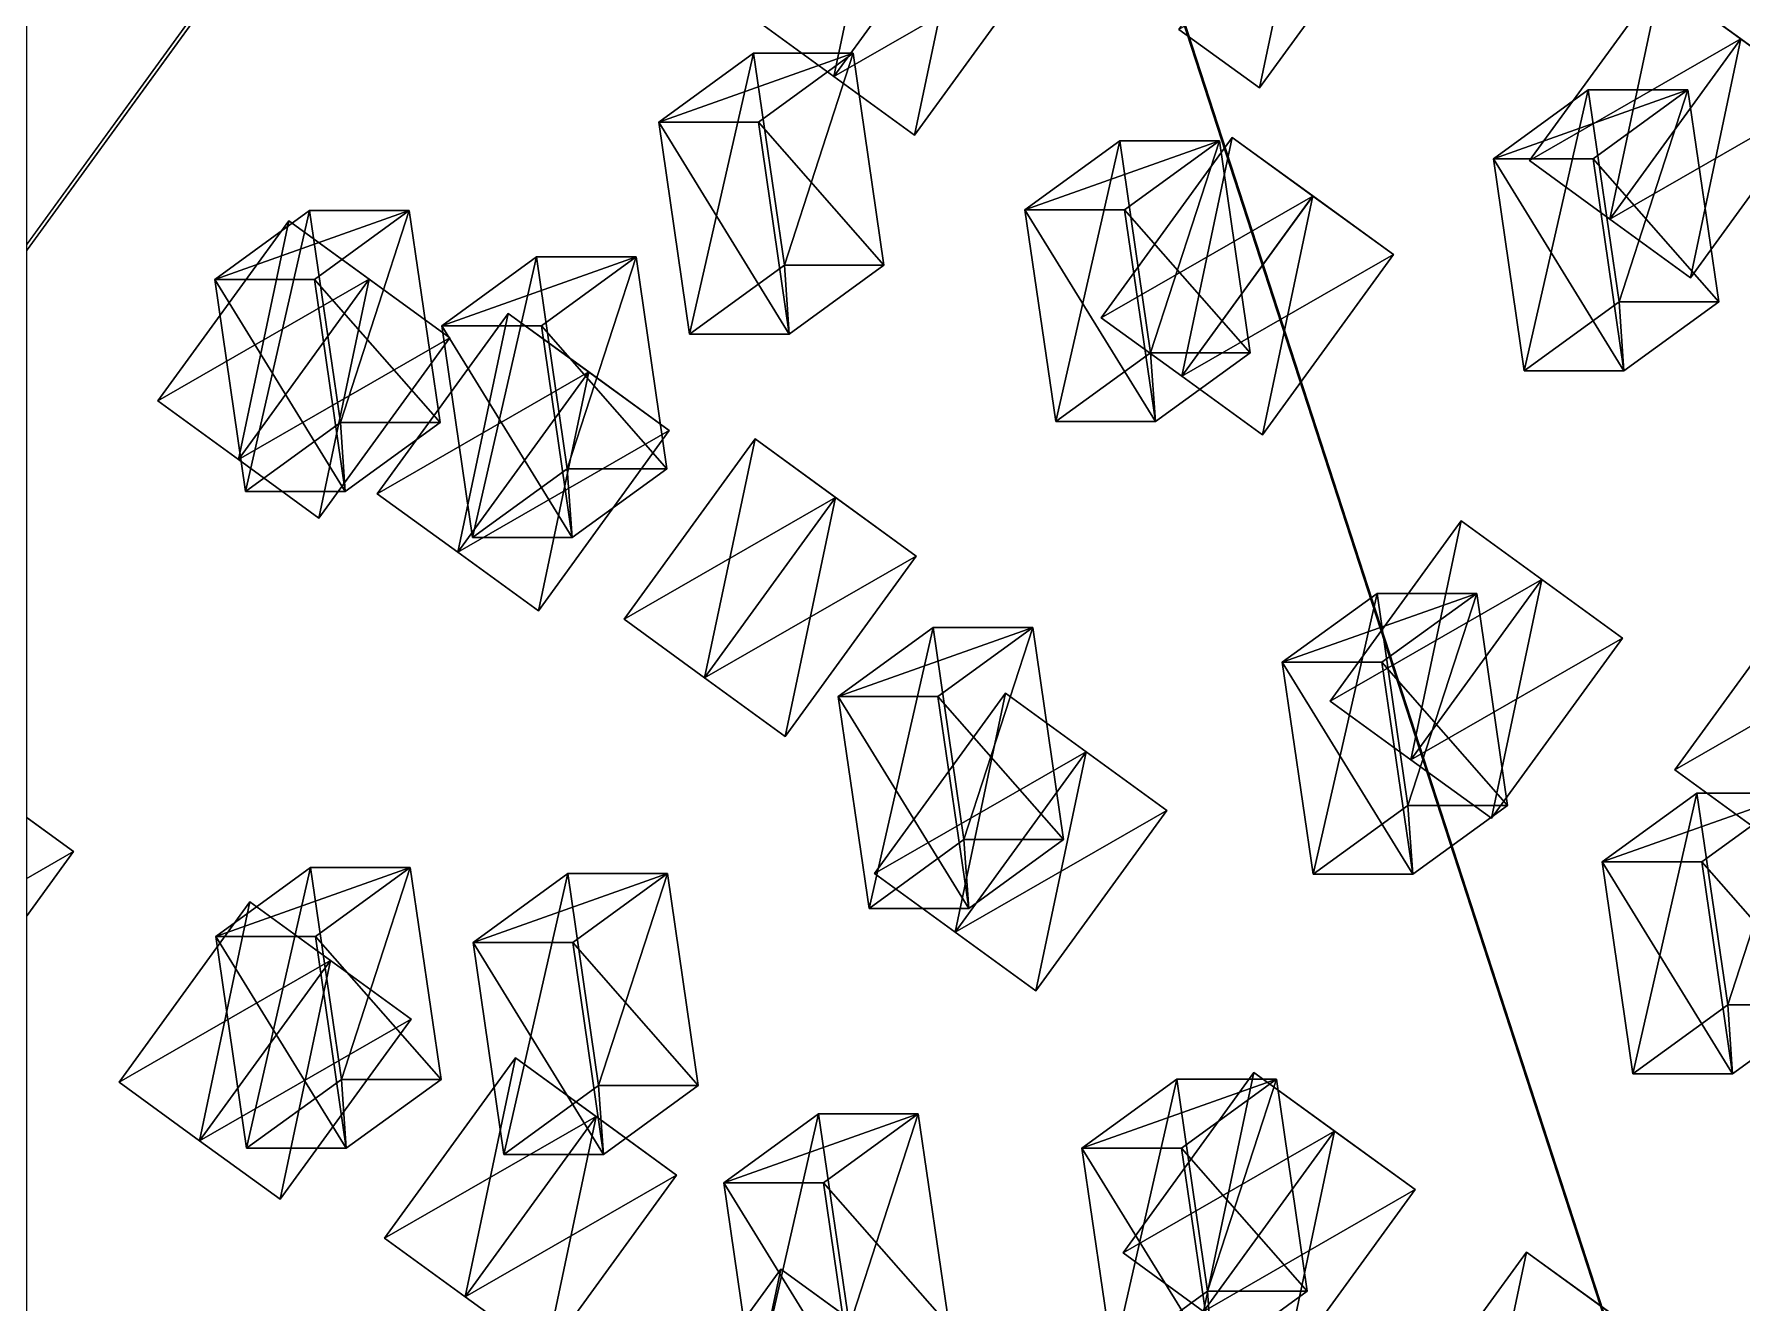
# Model space of a CAD drawing. Header units: metres. Extents: x -324 to 324, y -310 to 311.
# Drawn here: x 162.3 to 238.9, y -99.9 to -42.9 of the extents above; entities that cross this region are included whole.
import ezdxf

# ---------------------------------------------------------------- set-up
doc = ezdxf.new("R2010")
doc.units = ezdxf.units.M

msp = doc.modelspace()

# ---------------------------------------------------------------- linework, layer by layer
for p, q in [((200, 2.2904767e-05, -1262), (61.803394, -190.21127, -1262)), ((61.935287, -190.30716, -1261.8993), (200.13196, -0.09587097, -1261.8992))]:
    msp.add_line(p, q)
for points in [[(61.803394, -190.21127, -1262), (61.803425, 190.21133, -1262), (200, 2.2904767e-05, -1262), (200.0001, 0.00012290476, -1261.9999)], [(161.96648, 117.557076, -738.10077), (161.96652, -117.55703, -738.10077), (261.9763, -190.21126, -938.09595), (261.97638, -190.21115, -938.0958)], [(161.96648, 117.557076, -738.10077), (261.9763, -190.21126, -938.09595), (323.78568, 7.632487e-05, -1061.6997), (323.78577, 0.00017632486, -1061.6996)], [(261.94806, -190.3165, -938.3003), (61.935287, -190.30716, -1261.8993), (200.13196, -0.09587097, -1261.8992), (200.13206, -0.09577097, -1261.899)], [(261.94806, -190.3165, -938.3003), (200.13196, -0.09587097, -1261.8992), (323.74664, -0.101638794, -1061.904), (323.74673, -0.10153879, -1061.9039)], [(198.19154, -44.821793, -1231.4712), (194.5736, -42.193203, -1229.2349), (200.45145, -34.103035, -1229.2349), (200.45155, -34.102936, -1229.2347)], [(200.45145, -34.103035, -1229.2349), (204.0694, -36.731625, -1231.4712), (198.19154, -44.821793, -1231.4712), (198.19165, -44.821693, -1231.4711)], [(217.29785, -45.33525, -1199.9568), (213.67946, -42.706337, -1208.9009), (219.55731, -34.61617, -1208.9009), (219.55742, -34.61607, -1208.9008)], [(219.55731, -34.61617, -1208.9009), (223.1757, -37.245083, -1199.9568), (217.29785, -45.33525, -1199.9568), (217.29796, -45.33515, -1199.9567)], [(194.5736, -42.193203, -1229.2349), (198.19199, -44.822117, -1220.2908), (204.06984, -36.73195, -1220.2908), (204.06995, -36.73185, -1220.2906)], [(201.80994, -47.450706, -1222.5271), (198.19154, -44.821793, -1231.4712), (204.0694, -36.731625, -1231.4712), (204.0695, -36.731525, -1231.4711)], [(207.68779, -39.36054, -1222.5271), (204.06984, -36.73195, -1220.2908), (198.19199, -44.822117, -1220.2908), (198.1921, -44.822018, -1220.2906)], [(204.0694, -36.731625, -1231.4712), (207.68779, -39.36054, -1222.5271), (201.80994, -47.450706, -1222.5271), (201.81004, -47.450607, -1222.527)], [(213.6799, -42.70666, -1197.7205), (217.29785, -45.33525, -1199.9568), (223.1757, -37.245083, -1199.9568), (223.17581, -37.244984, -1199.9567)], [(198.19199, -44.822117, -1220.2908), (201.80994, -47.450706, -1222.5271), (207.68779, -39.36054, -1222.5271), (207.6879, -39.36044, -1222.527)], [(233.02834, -51.225945, -1167.5834), (229.41039, -48.597355, -1165.347), (235.28824, -40.507187, -1165.347), (235.28835, -40.507088, -1165.3469)], [(238.90663, -43.1361, -1156.403), (235.28824, -40.507187, -1165.347), (229.41039, -48.597355, -1165.347), (229.41049, -48.597256, -1165.3469)], [(235.28824, -40.507187, -1165.347), (238.90619, -43.135777, -1167.5834), (233.02834, -51.225945, -1167.5834), (233.02844, -51.225845, -1167.5833)], [(242.52458, -45.76469, -1158.6393), (238.90619, -43.135777, -1167.5834), (235.28824, -40.507187, -1165.347), (235.28835, -40.507088, -1165.3469)], [(235.28824, -40.507187, -1165.347), (238.90663, -43.1361, -1156.403), (242.52458, -45.76469, -1158.6393), (242.52469, -45.76459, -1158.6392)], [(198.19199, -44.822117, -1220.2908), (194.5736, -42.193203, -1229.2349), (198.19154, -44.821793, -1231.4712), (198.19165, -44.821693, -1231.4711)], [(213.67946, -42.706337, -1208.9009), (217.29785, -45.33525, -1199.9568), (213.6799, -42.70666, -1197.7205), (213.68001, -42.706562, -1197.7203)], [(229.41039, -48.597355, -1165.347), (233.02878, -51.22627, -1156.403), (238.90663, -43.1361, -1156.403), (238.90674, -43.136, -1156.4028)], [(236.64673, -53.85486, -1158.6393), (233.02834, -51.225945, -1167.5834), (238.90619, -43.135777, -1167.5834), (238.9063, -43.135677, -1167.5833)], [(242.52458, -45.76469, -1158.6393), (238.90663, -43.1361, -1156.403), (233.02878, -51.22627, -1156.403), (233.02888, -51.22617, -1156.4028)], [(238.90619, -43.135777, -1167.5834), (242.52458, -45.76469, -1158.6393), (236.64673, -53.85486, -1158.6393), (236.64684, -53.85476, -1158.6392)], [(191.71999, -56.380753, -789.775), (190.33789, -46.870186, -787.0111), (194.59155, -43.780014, -795.51746), (194.59166, -43.779915, -795.51733)], [(190.33789, -46.870186, -787.0111), (194.8099, -46.870186, -784.77484), (199.06358, -43.780014, -793.2811), (199.06369, -43.779915, -793.281)], [(199.06358, -43.780014, -793.2811), (194.59155, -43.780014, -795.51746), (190.33789, -46.870186, -787.0111), (190.338, -46.870087, -787.011)], [(194.59155, -43.780014, -795.51746), (195.97366, -53.29058, -798.2813), (191.71999, -56.380753, -789.775), (191.7201, -56.380653, -789.7749)], [(195.97366, -53.29058, -798.2813), (194.59155, -43.780014, -795.51746), (199.06358, -43.780014, -793.2811), (199.06369, -43.779915, -793.281)], [(200.44568, -53.29058, -796.04504), (199.06358, -43.780014, -793.2811), (194.8099, -46.870186, -784.77484), (194.81001, -46.870087, -784.7747)], [(199.06358, -43.780014, -793.2811), (200.44568, -53.29058, -796.04504), (195.97366, -53.29058, -798.2813), (195.97377, -53.29048, -798.2812)], [(198.19154, -44.821793, -1231.4712), (201.80994, -47.450706, -1222.5271), (198.19199, -44.822117, -1220.2908), (198.1921, -44.822018, -1220.2906)], [(229.18391, -58.02638, -864.6938), (227.80182, -48.515812, -861.9299), (232.05548, -45.42564, -870.4362), (232.05559, -45.42554, -870.4361)], [(227.80182, -48.515812, -861.9299), (232.27383, -48.515812, -859.6936), (236.52751, -45.42564, -868.1999), (236.52762, -45.42554, -868.19977)], [(236.52751, -45.42564, -868.1999), (232.05548, -45.42564, -870.4362), (227.80182, -48.515812, -861.9299), (227.80193, -48.515713, -861.92975)], [(232.05548, -45.42564, -870.4362), (233.43759, -54.936207, -873.2001), (229.18391, -58.02638, -864.6938), (229.18402, -58.02628, -864.69366)], [(233.43759, -54.936207, -873.2001), (232.05548, -45.42564, -870.4362), (236.52751, -45.42564, -868.1999), (236.52762, -45.42554, -868.19977)], [(237.9096, -54.936207, -870.9638), (236.52751, -45.42564, -868.1999), (232.27383, -48.515812, -859.6936), (232.27394, -48.515713, -859.6935)], [(233.02878, -51.22627, -1156.403), (236.64673, -53.85486, -1158.6393), (242.52458, -45.76469, -1158.6393), (242.52469, -45.76459, -1158.6392)], [(236.52751, -45.42564, -868.1999), (237.9096, -54.936207, -870.9638), (233.43759, -54.936207, -873.2001), (233.4377, -54.936108, -873.19995)], [(196.19202, -56.380753, -787.5387), (194.8099, -46.870186, -784.77484), (190.33789, -46.870186, -787.0111), (190.338, -46.870087, -787.011)], [(190.33789, -46.870186, -787.0111), (191.71999, -56.380753, -789.775), (196.19202, -56.380753, -787.5387), (196.19212, -56.380653, -787.5386)], [(194.8099, -46.870186, -784.77484), (196.19202, -56.380753, -787.5387), (200.44568, -53.29058, -796.04504), (200.44579, -53.29048, -796.0449)], [(208.15419, -60.3078, -822.63947), (206.7721, -50.797234, -819.87555), (211.02576, -47.70706, -828.3819), (211.02586, -47.706963, -828.3818)], [(206.7721, -50.797234, -819.87555), (211.24411, -50.797234, -817.6393), (215.49779, -47.70706, -826.14557), (215.4979, -47.706963, -826.14545)], [(215.49779, -47.70706, -826.14557), (211.02576, -47.70706, -828.3819), (206.7721, -50.797234, -819.87555), (206.7722, -50.797134, -819.8754)], [(211.02576, -47.70706, -828.3819), (212.40787, -57.21763, -831.14575), (208.15419, -60.3078, -822.63947), (208.1543, -60.3077, -822.63934)], [(213.81474, -58.273422, -1190.384), (210.1968, -55.644833, -1188.1477), (216.07465, -47.554665, -1188.1477), (216.07475, -47.554565, -1188.1476)], [(219.69304, -50.18358, -1179.2036), (216.07465, -47.554665, -1188.1477), (210.1968, -55.644833, -1188.1477), (210.1969, -55.644733, -1188.1476)], [(212.40787, -57.21763, -831.14575), (211.02576, -47.70706, -828.3819), (215.49779, -47.70706, -826.14557), (215.4979, -47.706963, -826.14545)], [(216.87988, -57.21763, -828.9095), (215.49779, -47.70706, -826.14557), (211.24411, -50.797234, -817.6393), (211.24422, -50.797134, -817.63916)], [(215.49779, -47.70706, -826.14557), (216.87988, -57.21763, -828.9095), (212.40787, -57.21763, -831.14575), (212.40797, -57.21753, -831.1456)], [(216.07465, -47.554665, -1188.1477), (219.6926, -50.183254, -1190.384), (213.81474, -58.273422, -1190.384), (213.81485, -58.273323, -1190.3839)], [(223.31099, -52.81217, -1181.44), (219.6926, -50.183254, -1190.384), (216.07465, -47.554665, -1188.1477), (216.07475, -47.554565, -1188.1476)], [(216.07465, -47.554665, -1188.1477), (219.69304, -50.18358, -1179.2036), (223.31099, -52.81217, -1181.44), (223.3111, -52.81207, -1181.4398)], [(233.65594, -58.02638, -862.45746), (232.27383, -48.515812, -859.6936), (227.80182, -48.515812, -861.9299), (227.80193, -48.515713, -861.92975)], [(227.80182, -48.515812, -861.9299), (229.18391, -58.02638, -864.6938), (233.65594, -58.02638, -862.45746), (233.65605, -58.02628, -862.45734)], [(233.02878, -51.22627, -1156.403), (229.41039, -48.597355, -1165.347), (233.02834, -51.225945, -1167.5834), (233.02844, -51.225845, -1167.5833)], [(232.27383, -48.515812, -859.6936), (233.65594, -58.02638, -862.45746), (237.9096, -54.936207, -870.9638), (237.90971, -54.936108, -870.9637)], [(210.1968, -55.644833, -1188.1477), (213.81519, -58.273746, -1179.2036), (219.69304, -50.18358, -1179.2036), (219.69315, -50.18348, -1179.2035)], [(217.43314, -60.902336, -1181.44), (213.81474, -58.273422, -1190.384), (219.6926, -50.183254, -1190.384), (219.6927, -50.183155, -1190.3839)], [(223.31099, -52.81217, -1181.44), (219.69304, -50.18358, -1179.2036), (213.81519, -58.273746, -1179.2036), (213.81529, -58.273647, -1179.2035)], [(219.6926, -50.183254, -1190.384), (223.31099, -52.81217, -1181.44), (217.43314, -60.902336, -1181.44), (217.43324, -60.902237, -1181.4398)], [(171.46841, -62.009354, -1254.5022), (167.85046, -59.380764, -1252.2659), (173.72832, -51.290596, -1252.2659), (173.72842, -51.290497, -1252.2657)], [(177.34671, -53.91951, -1243.3218), (173.72832, -51.290596, -1252.2659), (167.85046, -59.380764, -1252.2659), (167.85057, -59.380665, -1252.2657)], [(171.7958, -63.436523, -749.9316), (170.41371, -53.925957, -747.16766), (174.66737, -50.835785, -755.674), (174.66748, -50.835686, -755.6739)], [(170.41371, -53.925957, -747.16766), (174.88573, -53.925957, -744.9314), (179.1394, -50.835785, -753.4377), (179.13951, -50.835686, -753.43756)], [(179.1394, -50.835785, -753.4377), (174.66737, -50.835785, -755.674), (170.41371, -53.925957, -747.16766), (170.41382, -53.925858, -747.16754)], [(173.72832, -51.290596, -1252.2659), (177.34627, -53.919186, -1254.5022), (171.46841, -62.009354, -1254.5022), (171.46852, -62.009254, -1254.5021)], [(174.66737, -50.835785, -755.674), (176.04948, -60.34635, -758.43787), (171.7958, -63.436523, -749.9316), (171.79591, -63.436424, -749.93146)], [(180.96466, -56.5481, -1245.5581), (177.34627, -53.919186, -1254.5022), (173.72832, -51.290596, -1252.2659), (173.72842, -51.290497, -1252.2657)], [(173.72832, -51.290596, -1252.2659), (177.34671, -53.91951, -1243.3218), (180.96466, -56.5481, -1245.5581), (180.96477, -56.548, -1245.558)], [(176.04948, -60.34635, -758.43787), (174.66737, -50.835785, -755.674), (179.1394, -50.835785, -753.4377), (179.13951, -50.835686, -753.43756)], [(180.5215, -60.34635, -756.2016), (179.1394, -50.835785, -753.4377), (174.88573, -53.925957, -744.9314), (174.88583, -53.925858, -744.9313)], [(179.1394, -50.835785, -753.4377), (180.5215, -60.34635, -756.2016), (176.04948, -60.34635, -758.43787), (176.04959, -60.346252, -758.43774)], [(212.62622, -60.3078, -820.40314), (211.24411, -50.797234, -817.6393), (206.7721, -50.797234, -819.87555), (206.7722, -50.797134, -819.8754)], [(206.7721, -50.797234, -819.87555), (208.15419, -60.3078, -822.63947), (212.62622, -60.3078, -820.40314), (212.62633, -60.3077, -820.403)], [(211.24411, -50.797234, -817.6393), (212.62622, -60.3078, -820.40314), (216.87988, -57.21763, -828.9095), (216.87999, -57.21753, -828.90936)], [(233.02834, -51.225945, -1167.5834), (236.64673, -53.85486, -1158.6393), (233.02878, -51.22627, -1156.403), (233.02888, -51.22617, -1156.4028)], [(213.81519, -58.273746, -1179.2036), (217.43314, -60.902336, -1181.44), (223.31099, -52.81217, -1181.44), (223.3111, -52.81207, -1181.4398)], [(181.97925, -65.51485, -770.29596), (180.59715, -56.004284, -767.53204), (184.85081, -52.914112, -776.0384), (184.85092, -52.914013, -776.03827)], [(180.59715, -56.004284, -767.53204), (185.06917, -56.004284, -765.2958), (189.32285, -52.914112, -773.80206), (189.32295, -52.914013, -773.80194)], [(189.32285, -52.914112, -773.80206), (184.85081, -52.914112, -776.0384), (180.59715, -56.004284, -767.53204), (180.59726, -56.004185, -767.5319)], [(184.85081, -52.914112, -776.0384), (186.23293, -62.42468, -778.80225), (181.97925, -65.51485, -770.29596), (181.97935, -65.51475, -770.29584)], [(186.23293, -62.42468, -778.80225), (184.85081, -52.914112, -776.0384), (189.32285, -52.914112, -773.80206), (189.32295, -52.914013, -773.80194)], [(190.70494, -62.42468, -776.566), (189.32285, -52.914112, -773.80206), (185.06917, -56.004284, -765.2958), (185.06927, -56.004185, -765.29565)], [(189.32285, -52.914112, -773.80206), (190.70494, -62.42468, -776.566), (186.23293, -62.42468, -778.80225), (186.23303, -62.42458, -778.8021)], [(196.19202, -56.380753, -787.5387), (191.71999, -56.380753, -789.775), (195.97366, -53.29058, -798.2813), (195.97377, -53.29048, -798.2812)], [(195.97366, -53.29058, -798.2813), (200.44568, -53.29058, -796.04504), (196.19202, -56.380753, -787.5387), (196.19212, -56.380653, -787.5386)], [(167.85046, -59.380764, -1252.2659), (171.46886, -62.009678, -1243.3218), (177.34671, -53.91951, -1243.3218), (177.34682, -53.91941, -1243.3217)], [(176.26784, -63.436523, -747.69525), (174.88573, -53.925957, -744.9314), (170.41371, -53.925957, -747.16766), (170.41382, -53.925858, -747.16754)], [(170.41371, -53.925957, -747.16766), (171.7958, -63.436523, -749.9316), (176.26784, -63.436523, -747.69525), (176.26794, -63.436424, -747.6951)], [(175.0868, -64.63827, -1245.5581), (171.46841, -62.009354, -1254.5022), (177.34627, -53.919186, -1254.5022), (177.34637, -53.919086, -1254.5021)], [(180.96466, -56.5481, -1245.5581), (177.34671, -53.91951, -1243.3218), (171.46886, -62.009678, -1243.3218), (171.46896, -62.00958, -1243.3217)], [(174.88573, -53.925957, -744.9314), (176.26784, -63.436523, -747.69525), (180.5215, -60.34635, -756.2016), (180.5216, -60.346252, -756.2015)], [(177.34627, -53.919186, -1254.5022), (180.96466, -56.5481, -1245.5581), (175.0868, -64.63827, -1245.5581), (175.08691, -64.63817, -1245.558)], [(233.65594, -58.02638, -862.45746), (229.18391, -58.02638, -864.6938), (233.43759, -54.936207, -873.2001), (233.4377, -54.936108, -873.19995)], [(233.43759, -54.936207, -873.2001), (237.9096, -54.936207, -870.9638), (233.65594, -58.02638, -862.45746), (233.65605, -58.02628, -862.45734)], [(181.31403, -66.170715, -1233.6821), (177.69608, -63.542126, -1231.4458), (183.57393, -55.451958, -1231.4458), (183.57404, -55.45186, -1231.4457)], [(187.19232, -58.08087, -1222.5017), (183.57393, -55.451958, -1231.4458), (177.69608, -63.542126, -1231.4458), (177.69618, -63.542027, -1231.4457)], [(183.57393, -55.451958, -1231.4458), (187.19188, -58.080547, -1233.6821), (181.31403, -66.170715, -1233.6821), (181.31413, -66.170616, -1233.682)], [(190.81027, -60.70946, -1224.738), (187.19188, -58.080547, -1233.6821), (183.57393, -55.451958, -1231.4458), (183.57404, -55.45186, -1231.4457)], [(183.57393, -55.451958, -1231.4458), (187.19232, -58.08087, -1222.5017), (190.81027, -60.70946, -1224.738), (190.81038, -60.709362, -1224.7379)], [(213.81519, -58.273746, -1179.2036), (210.1968, -55.644833, -1188.1477), (213.81474, -58.273422, -1190.384), (213.81485, -58.273323, -1190.3839)], [(171.46886, -62.009678, -1243.3218), (175.0868, -64.63827, -1245.5581), (180.96466, -56.5481, -1245.5581), (180.96477, -56.548, -1245.558)], [(186.45128, -65.51485, -768.05963), (185.06917, -56.004284, -765.2958), (180.59715, -56.004284, -767.53204), (180.59726, -56.004185, -767.5319)], [(180.59715, -56.004284, -767.53204), (181.97925, -65.51485, -770.29596), (186.45128, -65.51485, -768.05963), (186.45139, -65.51475, -768.0595)], [(185.06917, -56.004284, -765.2958), (186.45128, -65.51485, -768.05963), (190.70494, -62.42468, -776.566), (190.70505, -62.42458, -776.56586)], [(212.62622, -60.3078, -820.40314), (208.15419, -60.3078, -822.63947), (212.40787, -57.21763, -831.14575), (212.40797, -57.21753, -831.1456)], [(212.40787, -57.21763, -831.14575), (216.87988, -57.21763, -828.9095), (212.62622, -60.3078, -820.40314), (212.62633, -60.3077, -820.403)], [(177.69608, -63.542126, -1231.4458), (181.31447, -66.171036, -1222.5017), (187.19232, -58.08087, -1222.5017), (187.19243, -58.080772, -1222.5016)], [(184.93242, -68.79963, -1224.738), (181.31403, -66.170715, -1233.6821), (187.19188, -58.080547, -1233.6821), (187.19199, -58.08045, -1233.682)], [(190.81027, -60.70946, -1224.738), (187.19232, -58.08087, -1222.5017), (181.31447, -66.171036, -1222.5017), (181.31458, -66.17094, -1222.5016)], [(187.19188, -58.080547, -1233.6821), (190.81027, -60.70946, -1224.738), (184.93242, -68.79963, -1224.738), (184.93253, -68.79953, -1224.7379)], [(213.81474, -58.273422, -1190.384), (217.43314, -60.902336, -1181.44), (213.81519, -58.273746, -1179.2036), (213.81529, -58.273647, -1179.2035)], [(171.46886, -62.009678, -1243.3218), (167.85046, -59.380764, -1252.2659), (171.46841, -62.009354, -1254.5022), (171.46852, -62.009254, -1254.5021)], [(176.26784, -63.436523, -747.69525), (171.7958, -63.436523, -749.9316), (176.04948, -60.34635, -758.43787), (176.04959, -60.346252, -758.43774)], [(176.04948, -60.34635, -758.43787), (180.5215, -60.34635, -756.2016), (176.26784, -63.436523, -747.69525), (176.26794, -63.436424, -747.6951)], [(181.31447, -66.171036, -1222.5017), (184.93242, -68.79963, -1224.738), (190.81027, -60.70946, -1224.738), (190.81038, -60.709362, -1224.7379)], [(192.3966, -71.803696, -1209.1312), (188.77866, -69.1751, -1206.8949), (194.65651, -61.084938, -1206.8949), (194.65662, -61.08484, -1206.8948)], [(198.2749, -63.713852, -1197.9508), (194.65651, -61.084938, -1206.8949), (188.77866, -69.1751, -1206.8949), (188.77876, -69.175, -1206.8948)], [(194.65651, -61.084938, -1206.8949), (198.27446, -63.713528, -1209.1312), (192.3966, -71.803696, -1209.1312), (192.39671, -71.8036, -1209.1311)], [(201.89285, -66.342445, -1200.1871), (198.27446, -63.713528, -1209.1312), (194.65651, -61.084938, -1206.8949), (194.65662, -61.08484, -1206.8948)], [(194.65651, -61.084938, -1206.8949), (198.2749, -63.713852, -1197.9508), (201.89285, -66.342445, -1200.1871), (201.89296, -66.34235, -1200.187)], [(171.46841, -62.009354, -1254.5022), (175.0868, -64.63827, -1245.5581), (171.46886, -62.009678, -1243.3218), (171.46896, -62.00958, -1243.3217)], [(186.45128, -65.51485, -768.05963), (181.97925, -65.51485, -770.29596), (186.23293, -62.42468, -778.80225), (186.23303, -62.42458, -778.8021)], [(186.23293, -62.42468, -778.80225), (190.70494, -62.42468, -776.566), (186.45128, -65.51485, -768.05963), (186.45139, -65.51475, -768.0595)], [(181.31447, -66.171036, -1222.5017), (177.69608, -63.542126, -1231.4458), (181.31403, -66.170715, -1233.6821), (181.31413, -66.170616, -1233.682)], [(188.77866, -69.1751, -1206.8949), (192.39705, -71.804016, -1197.9508), (198.2749, -63.713852, -1197.9508), (198.27501, -63.713753, -1197.9507)], [(196.015, -74.43261, -1200.1871), (192.3966, -71.803696, -1209.1312), (198.27446, -63.713528, -1209.1312), (198.27457, -63.71343, -1209.1311)], [(201.89285, -66.342445, -1200.1871), (198.2749, -63.713852, -1197.9508), (192.39705, -71.804016, -1197.9508), (192.39716, -71.80392, -1197.9507)], [(198.27446, -63.713528, -1209.1312), (201.89285, -66.342445, -1200.1871), (196.015, -74.43261, -1200.1871), (196.0151, -74.43251, -1200.187)], [(224.09105, -75.479195, -1153.5345), (220.4731, -72.8506, -1151.2982), (226.35095, -64.76044, -1151.2982), (226.35106, -64.76034, -1151.2981)], [(229.96935, -67.38935, -1142.3541), (226.35095, -64.76044, -1151.2982), (220.4731, -72.8506, -1151.2982), (220.4732, -72.8505, -1151.2981)], [(226.35095, -64.76044, -1151.2982), (229.9689, -67.38903, -1153.5345), (224.09105, -75.479195, -1153.5345), (224.09116, -75.479095, -1153.5344)], [(233.5873, -70.017944, -1144.5905), (229.9689, -67.38903, -1153.5345), (226.35095, -64.76044, -1151.2982), (226.35106, -64.76034, -1151.2981)], [(226.35095, -64.76044, -1151.2982), (229.96935, -67.38935, -1142.3541), (233.5873, -70.017944, -1144.5905), (233.5874, -70.017845, -1144.5903)], [(181.31403, -66.170715, -1233.6821), (184.93242, -68.79963, -1224.738), (181.31447, -66.171036, -1222.5017), (181.31458, -66.17094, -1222.5016)], [(192.39705, -71.804016, -1197.9508), (196.015, -74.43261, -1200.1871), (201.89285, -66.342445, -1200.1871), (201.89296, -66.34235, -1200.187)], [(220.4731, -72.8506, -1151.2982), (224.09149, -75.479515, -1142.3541), (229.96935, -67.38935, -1142.3541), (229.96945, -67.38925, -1142.354)], [(227.70944, -78.10811, -1144.5905), (224.09105, -75.479195, -1153.5345), (229.9689, -67.38903, -1153.5345), (229.96901, -67.38893, -1153.5344)], [(233.5873, -70.017944, -1144.5905), (229.96935, -67.38935, -1142.3541), (224.09149, -75.479515, -1142.3541), (224.0916, -75.479416, -1142.354)], [(229.9689, -67.38903, -1153.5345), (233.5873, -70.017944, -1144.5905), (227.70944, -78.10811, -1144.5905), (227.70955, -78.10801, -1144.5903)], [(219.70341, -80.6173, -845.73505), (218.32132, -71.106735, -842.9711), (222.57498, -68.01656, -851.4775), (222.57509, -68.016464, -851.47736)], [(218.32132, -71.106735, -842.9711), (222.79333, -71.106735, -840.73486), (227.04701, -68.01656, -849.24115), (227.04712, -68.016464, -849.241)], [(227.04701, -68.01656, -849.24115), (222.57498, -68.01656, -851.4775), (218.32132, -71.106735, -842.9711), (218.32143, -71.106636, -842.971)], [(222.57498, -68.01656, -851.4775), (223.95709, -77.52713, -854.24133), (219.70341, -80.6173, -845.73505), (219.70352, -80.6172, -845.7349)], [(223.95709, -77.52713, -854.24133), (222.57498, -68.01656, -851.4775), (227.04701, -68.01656, -849.24115), (227.04712, -68.016464, -849.241)], [(228.42911, -77.52713, -852.00507), (227.04701, -68.01656, -849.24115), (222.79333, -71.106735, -840.73486), (222.79344, -71.106636, -840.73474)], [(227.04701, -68.01656, -849.24115), (228.42911, -77.52713, -852.00507), (223.95709, -77.52713, -854.24133), (223.9572, -77.52703, -854.2412)], [(239.55652, -78.56735, -1124.884), (235.93857, -75.93876, -1122.6477), (241.81642, -67.848595, -1122.6477), (241.81653, -67.848495, -1122.6476)], [(245.43481, -70.47751, -1113.7036), (241.81642, -67.848595, -1122.6477), (235.93857, -75.93876, -1122.6477), (235.93867, -75.93866, -1122.6476)], [(192.39705, -71.804016, -1197.9508), (188.77866, -69.1751, -1206.8949), (192.3966, -71.803696, -1209.1312), (192.39671, -71.8036, -1209.1311)], [(199.77614, -82.15197, -805.8854), (198.39404, -72.6414, -803.12146), (202.6477, -69.55123, -811.6278), (202.64781, -69.55113, -811.6277)], [(198.39404, -72.6414, -803.12146), (202.86606, -72.6414, -800.8852), (207.11974, -69.55123, -809.3915), (207.11984, -69.55113, -809.39136)], [(207.11974, -69.55123, -809.3915), (202.6477, -69.55123, -811.6278), (198.39404, -72.6414, -803.12146), (198.39415, -72.641304, -803.12134)], [(202.6477, -69.55123, -811.6278), (204.02982, -79.0618, -814.39166), (199.77614, -82.15197, -805.8854), (199.77625, -82.15187, -805.88525)], [(204.02982, -79.0618, -814.39166), (202.6477, -69.55123, -811.6278), (207.11974, -69.55123, -809.3915), (207.11984, -69.55113, -809.39136)], [(208.50183, -79.0618, -812.1554), (207.11974, -69.55123, -809.3915), (202.86606, -72.6414, -800.8852), (202.86617, -72.641304, -800.8851)], [(207.11974, -69.55123, -809.3915), (208.50183, -79.0618, -812.1554), (204.02982, -79.0618, -814.39166), (204.02992, -79.0617, -814.39154)], [(224.09149, -75.479515, -1142.3541), (227.70944, -78.10811, -1144.5905), (233.5873, -70.017944, -1144.5905), (233.5874, -70.017845, -1144.5903)], [(235.93857, -75.93876, -1122.6477), (239.55696, -78.56767, -1113.7036), (245.43481, -70.47751, -1113.7036), (245.43492, -70.47741, -1113.7035)], [(224.17545, -80.6173, -843.4987), (222.79333, -71.106735, -840.73486), (218.32132, -71.106735, -842.9711), (218.32143, -71.106636, -842.971)], [(218.32132, -71.106735, -842.9711), (219.70341, -80.6173, -845.73505), (224.17545, -80.6173, -843.4987), (224.17555, -80.6172, -843.4986)], [(222.79333, -71.106735, -840.73486), (224.17545, -80.6173, -843.4987), (228.42911, -77.52713, -852.00507), (228.42921, -77.52703, -852.00494)], [(192.3966, -71.803696, -1209.1312), (196.015, -74.43261, -1200.1871), (192.39705, -71.804016, -1197.9508), (192.39716, -71.80392, -1197.9507)], [(204.24817, -82.15197, -803.64905), (202.86606, -72.6414, -800.8852), (198.39404, -72.6414, -803.12146), (198.39415, -72.641304, -803.12134)], [(198.39404, -72.6414, -803.12146), (199.77614, -82.15197, -805.8854), (204.24817, -82.15197, -803.64905), (204.24828, -82.15187, -803.6489)], [(203.63618, -83.21627, -1177.5327), (200.01823, -80.58768, -1175.2964), (205.89609, -72.49751, -1175.2964), (205.8962, -72.49741, -1175.2963)], [(209.51448, -75.12643, -1166.3523), (205.89609, -72.49751, -1175.2964), (200.01823, -80.58768, -1175.2964), (200.01834, -80.58758, -1175.2963)], [(202.86606, -72.6414, -800.8852), (204.24817, -82.15197, -803.64905), (208.50183, -79.0618, -812.1554), (208.50194, -79.0617, -812.1553)], [(205.89609, -72.49751, -1175.2964), (209.51404, -75.12611, -1177.5327), (203.63618, -83.21627, -1177.5327), (203.63629, -83.21617, -1177.5326)], [(213.13243, -77.75502, -1168.5886), (209.51404, -75.12611, -1177.5327), (205.89609, -72.49751, -1175.2964), (205.8962, -72.49741, -1175.2963)], [(205.89609, -72.49751, -1175.2964), (209.51448, -75.12643, -1166.3523), (213.13243, -77.75502, -1168.5886), (213.13254, -77.75492, -1168.5885)], [(224.09149, -75.479515, -1142.3541), (220.4731, -72.8506, -1151.2982), (224.09105, -75.479195, -1153.5345), (224.09116, -75.479095, -1153.5344)], [(164.0711, -79.60413, -1245.7883), (160.45271, -76.97522, -1254.7324), (156.83476, -74.34663, -1252.4961), (156.83487, -74.34653, -1252.496)], [(156.83476, -74.34663, -1252.4961), (160.45316, -76.97554, -1243.552), (164.0711, -79.60413, -1245.7883), (164.07121, -79.604034, -1245.7882)], [(200.01823, -80.58768, -1175.2964), (203.63663, -83.21659, -1166.3523), (209.51448, -75.12643, -1166.3523), (209.51459, -75.12633, -1166.3522)], [(207.25458, -85.845184, -1168.5886), (203.63618, -83.21627, -1177.5327), (209.51404, -75.12611, -1177.5327), (209.51414, -75.12601, -1177.5326)], [(213.13243, -77.75502, -1168.5886), (209.51448, -75.12643, -1166.3523), (203.63663, -83.21659, -1166.3523), (203.63673, -83.21649, -1166.3522)], [(209.51404, -75.12611, -1177.5327), (213.13243, -77.75502, -1168.5886), (207.25458, -85.845184, -1168.5886), (207.25468, -85.845085, -1168.5885)], [(224.09105, -75.479195, -1153.5345), (227.70944, -78.10811, -1144.5905), (224.09149, -75.479515, -1142.3541), (224.0916, -75.479416, -1142.354)], [(239.55696, -78.56767, -1113.7036), (235.93857, -75.93876, -1122.6477), (239.55652, -78.56735, -1124.884), (239.55663, -78.56725, -1124.8839)], [(164.0711, -79.60413, -1245.7883), (160.45316, -76.97554, -1243.552), (154.5753, -85.065704, -1243.552), (154.57541, -85.065605, -1243.5519)], [(160.45271, -76.97522, -1254.7324), (164.0711, -79.60413, -1245.7883), (158.19325, -87.6943, -1245.7883), (158.19336, -87.6942, -1245.7882)], [(234.05914, -89.57406, -874.443), (232.67705, -80.06349, -871.6791), (236.93071, -76.97332, -880.1854), (236.93082, -76.97322, -880.1853)], [(232.67705, -80.06349, -871.6791), (237.14906, -80.06349, -869.4428), (241.40274, -76.97332, -877.9491), (241.40285, -76.97322, -877.949)], [(241.40274, -76.97332, -877.9491), (236.93071, -76.97332, -880.1854), (232.67705, -80.06349, -871.6791), (232.67715, -80.06339, -871.67896)], [(236.93071, -76.97332, -880.1854), (238.31282, -86.48389, -882.9493), (234.05914, -89.57406, -874.443), (234.05925, -89.57396, -874.4429)], [(238.31282, -86.48389, -882.9493), (236.93071, -76.97332, -880.1854), (241.40274, -76.97332, -877.9491), (241.40285, -76.97322, -877.949)], [(242.78484, -86.48389, -880.713), (241.40274, -76.97332, -877.9491), (237.14906, -80.06349, -869.4428), (237.14917, -80.06339, -869.4427)], [(241.40274, -76.97332, -877.9491), (242.78484, -86.48389, -880.713), (238.31282, -86.48389, -882.9493), (238.31293, -86.48379, -882.94916)], [(203.63663, -83.21659, -1166.3523), (207.25458, -85.845184, -1168.5886), (213.13243, -77.75502, -1168.5886), (213.13254, -77.75492, -1168.5885)], [(224.17545, -80.6173, -843.4987), (219.70341, -80.6173, -845.73505), (223.95709, -77.52713, -854.24133), (223.9572, -77.52703, -854.2412)], [(223.95709, -77.52713, -854.24133), (228.42911, -77.52713, -852.00507), (224.17545, -80.6173, -843.4987), (224.17555, -80.6172, -843.4986)], [(154.5753, -85.065704, -1243.552), (158.19325, -87.6943, -1245.7883), (164.0711, -79.60413, -1245.7883), (164.07121, -79.604034, -1245.7882)], [(204.24817, -82.15197, -803.64905), (199.77614, -82.15197, -805.8854), (204.02982, -79.0618, -814.39166), (204.02992, -79.0617, -814.39154)], [(204.02982, -79.0618, -814.39166), (208.50183, -79.0618, -812.1554), (204.24817, -82.15197, -803.64905), (204.24828, -82.15187, -803.6489)], [(171.84143, -92.91532, -750.02277), (170.45934, -83.404755, -747.25885), (174.713, -80.31458, -755.7652), (174.7131, -80.31448, -755.7651)], [(170.45934, -83.404755, -747.25885), (174.93135, -83.404755, -745.0226), (179.18503, -80.31458, -753.5289), (179.18513, -80.31448, -753.52875)], [(179.18503, -80.31458, -753.5289), (174.713, -80.31458, -755.7652), (170.45934, -83.404755, -747.25885), (170.45944, -83.404655, -747.2587)], [(174.713, -80.31458, -755.7652), (176.09511, -89.82515, -758.52905), (171.84143, -92.91532, -750.02277), (171.84154, -92.91522, -750.02264)], [(176.09511, -89.82515, -758.52905), (174.713, -80.31458, -755.7652), (179.18503, -80.31458, -753.5289), (179.18513, -80.31448, -753.52875)], [(180.56712, -89.82515, -756.2928), (179.18503, -80.31458, -753.5289), (174.93135, -83.404755, -745.0226), (174.93146, -83.404655, -745.02246)], [(179.18503, -80.31458, -753.5289), (180.56712, -89.82515, -756.2928), (176.09511, -89.82515, -758.52905), (176.09521, -89.82505, -758.52893)], [(238.53117, -89.57406, -872.20667), (237.14906, -80.06349, -869.4428), (232.67705, -80.06349, -871.6791), (232.67715, -80.06339, -871.67896)], [(232.67705, -80.06349, -871.6791), (234.05914, -89.57406, -874.443), (238.53117, -89.57406, -872.20667), (238.53128, -89.57396, -872.20654)], [(237.14906, -80.06349, -869.4428), (238.53117, -89.57406, -872.20667), (242.78484, -86.48389, -880.713), (242.78494, -86.48379, -880.7129)], [(183.3858, -93.19268, -773.1087), (182.00371, -83.68211, -770.3448), (186.25737, -80.59194, -778.85114), (186.25748, -80.59184, -778.851)], [(182.00371, -83.68211, -770.3448), (186.47572, -83.68211, -768.1085), (190.7294, -80.59194, -776.6148), (190.7295, -80.59184, -776.6147)], [(190.7294, -80.59194, -776.6148), (186.25737, -80.59194, -778.85114), (182.00371, -83.68211, -770.3448), (182.00381, -83.682014, -770.34467)], [(186.25737, -80.59194, -778.85114), (187.63948, -90.10251, -781.615), (183.3858, -93.19268, -773.1087), (183.38591, -93.19258, -773.1086)], [(187.63948, -90.10251, -781.615), (186.25737, -80.59194, -778.85114), (190.7294, -80.59194, -776.6148), (190.7295, -80.59184, -776.6147)], [(192.1115, -90.10251, -779.3787), (190.7294, -80.59194, -776.6148), (186.47572, -83.68211, -768.1085), (186.47583, -83.682014, -768.1084)], [(190.7294, -80.59194, -776.6148), (192.1115, -90.10251, -779.3787), (187.63948, -90.10251, -781.615), (187.63959, -90.10241, -781.61487)], [(203.63663, -83.21659, -1166.3523), (200.01823, -80.58768, -1175.2964), (203.63618, -83.21627, -1177.5327), (203.63629, -83.21617, -1177.5326)], [(169.73128, -92.57601, -1221.3837), (166.11333, -89.94742, -1219.1473), (171.99118, -81.857254, -1219.1473), (171.99129, -81.857155, -1219.1472)], [(175.60957, -84.48617, -1210.2032), (171.99118, -81.857254, -1219.1473), (166.11333, -89.94742, -1219.1473), (166.11343, -89.94732, -1219.1472)], [(171.99118, -81.857254, -1219.1473), (175.60913, -84.48585, -1221.3837), (169.73128, -92.57601, -1221.3837), (169.73138, -92.57591, -1221.3835)], [(179.22752, -87.11476, -1212.4396), (175.60913, -84.48585, -1221.3837), (171.99118, -81.857254, -1219.1473), (171.99129, -81.857155, -1219.1472)], [(171.99118, -81.857254, -1219.1473), (175.60957, -84.48617, -1210.2032), (179.22752, -87.11476, -1212.4396), (179.22763, -87.11466, -1212.4395)], [(176.31346, -92.91532, -747.78644), (174.93135, -83.404755, -745.0226), (170.45934, -83.404755, -747.25885), (170.45944, -83.404655, -747.2587)], [(170.45934, -83.404755, -747.25885), (171.84143, -92.91532, -750.02277), (176.31346, -92.91532, -747.78644), (176.31357, -92.91522, -747.7863)], [(174.93135, -83.404755, -745.0226), (176.31346, -92.91532, -747.78644), (180.56712, -89.82515, -756.2928), (180.56723, -89.82505, -756.29266)], [(203.63618, -83.21627, -1177.5327), (207.25458, -85.845184, -1168.5886), (203.63663, -83.21659, -1166.3523), (203.63673, -83.21649, -1166.3522)], [(187.85783, -93.19268, -770.8724), (186.47572, -83.68211, -768.1085), (182.00371, -83.68211, -770.3448), (182.00381, -83.682014, -770.34467)], [(182.00371, -83.68211, -770.3448), (183.3858, -93.19268, -773.1087), (187.85783, -93.19268, -770.8724), (187.85794, -93.19258, -770.87225)], [(186.47572, -83.68211, -768.1085), (187.85783, -93.19268, -770.8724), (192.1115, -90.10251, -779.3787), (192.1116, -90.10241, -779.3786)], [(166.11333, -89.94742, -1219.1473), (169.73172, -92.57633, -1210.2032), (175.60957, -84.48617, -1210.2032), (175.60968, -84.48607, -1210.2031)], [(173.34967, -95.204926, -1212.4396), (169.73128, -92.57601, -1221.3837), (175.60913, -84.48585, -1221.3837), (175.60924, -84.48575, -1221.3835)], [(179.22752, -87.11476, -1212.4396), (175.60957, -84.48617, -1210.2032), (169.73172, -92.57633, -1210.2032), (169.73183, -92.57623, -1210.2031)], [(175.60913, -84.48585, -1221.3837), (179.22752, -87.11476, -1212.4396), (173.34967, -95.204926, -1212.4396), (173.34978, -95.20483, -1212.4395)], [(238.53117, -89.57406, -872.20667), (234.05914, -89.57406, -874.443), (238.31282, -86.48389, -882.9493), (238.31293, -86.48379, -882.94916)], [(238.31282, -86.48389, -882.9493), (242.78484, -86.48389, -880.713), (238.53117, -89.57406, -872.20667), (238.53128, -89.57396, -872.20654)], [(169.73172, -92.57633, -1210.2032), (173.34967, -95.204926, -1212.4396), (179.22752, -87.11476, -1212.4396), (179.22763, -87.11466, -1212.4395)], [(181.64323, -99.57546, -1193.8848), (178.02528, -96.94687, -1191.6484), (183.90314, -88.856705, -1191.6484), (183.90324, -88.856606, -1191.6483)], [(187.52153, -91.48562, -1182.7043), (183.90314, -88.856705, -1191.6484), (178.02528, -96.94687, -1191.6484), (178.02539, -96.94677, -1191.6483)], [(183.90314, -88.856705, -1191.6484), (187.52109, -91.4853, -1193.8848), (181.64323, -99.57546, -1193.8848), (181.64334, -99.57536, -1193.8846)], [(191.13948, -94.11421, -1184.9407), (187.52109, -91.4853, -1193.8848), (183.90314, -88.856705, -1191.6484), (183.90324, -88.856606, -1191.6483)], [(183.90314, -88.856705, -1191.6484), (187.52153, -91.48562, -1182.7043), (191.13948, -94.11421, -1184.9407), (191.13959, -94.11411, -1184.9406)], [(214.79051, -100.23242, -1139.4856), (211.17256, -97.60383, -1137.2493), (217.05042, -89.513664, -1137.2493), (217.05052, -89.513565, -1137.2491)], [(220.66881, -92.14258, -1128.3052), (217.05042, -89.513664, -1137.2493), (211.17256, -97.60383, -1137.2493), (211.17267, -97.60373, -1137.2491)], [(217.05042, -89.513664, -1137.2493), (220.66837, -92.14226, -1139.4856), (214.79051, -100.23242, -1139.4856), (214.79062, -100.23232, -1139.4855)], [(224.28676, -94.77117, -1130.5415), (220.66837, -92.14226, -1139.4856), (217.05042, -89.513664, -1137.2493), (217.05052, -89.513565, -1137.2491)], [(217.05042, -89.513664, -1137.2493), (220.66881, -92.14258, -1128.3052), (224.28676, -94.77117, -1130.5415), (224.28687, -94.77107, -1130.5414)], [(169.73172, -92.57633, -1210.2032), (166.11333, -89.94742, -1219.1473), (169.73128, -92.57601, -1221.3837), (169.73138, -92.57591, -1221.3835)], [(176.31346, -92.91532, -747.78644), (171.84143, -92.91532, -750.02277), (176.09511, -89.82515, -758.52905), (176.09521, -89.82505, -758.52893)], [(176.09511, -89.82515, -758.52905), (180.56712, -89.82515, -756.2928), (176.31346, -92.91532, -747.78644), (176.31357, -92.91522, -747.7863)], [(187.85783, -93.19268, -770.8724), (183.3858, -93.19268, -773.1087), (187.63948, -90.10251, -781.615), (187.63959, -90.10241, -781.61487)], [(187.63948, -90.10251, -781.615), (192.1115, -90.10251, -779.3787), (187.85783, -93.19268, -770.8724), (187.85794, -93.19258, -770.87225)], [(210.71364, -102.41851, -827.7577), (209.33154, -92.90794, -824.9938), (213.5852, -89.81777, -833.5001), (213.58531, -89.81767, -833.5)], [(209.33154, -92.90794, -824.9938), (213.80356, -92.90794, -822.7575), (218.05724, -89.81777, -831.2638), (218.05734, -89.81767, -831.2637)], [(218.05724, -89.81777, -831.2638), (213.5852, -89.81777, -833.5001), (209.33154, -92.90794, -824.9938), (209.33165, -92.907845, -824.99365)], [(213.5852, -89.81777, -833.5001), (214.96732, -99.32834, -836.264), (210.71364, -102.41851, -827.7577), (210.71375, -102.41841, -827.75757)], [(214.96732, -99.32834, -836.264), (213.5852, -89.81777, -833.5001), (218.05724, -89.81777, -831.2638), (218.05734, -89.81767, -831.2637)], [(219.43933, -99.32834, -834.0277), (218.05724, -89.81777, -831.2638), (213.80356, -92.90794, -822.7575), (213.80367, -92.907845, -822.7574)], [(218.05724, -89.81777, -831.2638), (219.43933, -99.32834, -834.0277), (214.96732, -99.32834, -836.264), (214.96742, -99.32824, -836.26385)], [(178.02528, -96.94687, -1191.6484), (181.64368, -99.57578, -1182.7043), (187.52153, -91.48562, -1182.7043), (187.52164, -91.48552, -1182.7042)], [(185.26163, -102.20438, -1184.9407), (181.64323, -99.57546, -1193.8848), (187.52109, -91.4853, -1193.8848), (187.5212, -91.4852, -1193.8846)], [(191.13948, -94.11421, -1184.9407), (187.52153, -91.48562, -1182.7043), (181.64368, -99.57578, -1182.7043), (181.64378, -99.57568, -1182.7042)], [(187.52109, -91.4853, -1193.8848), (191.13948, -94.11421, -1184.9407), (185.26163, -102.20438, -1184.9407), (185.26173, -102.20428, -1184.9406)], [(194.6396, -103.96973, -795.6135), (193.2575, -94.45916, -792.8496), (197.51117, -91.36899, -801.35596), (197.51128, -91.36889, -801.35583)], [(193.2575, -94.45916, -792.8496), (197.72952, -94.45916, -790.61334), (201.9832, -91.36899, -799.1196), (201.9833, -91.36889, -799.1195)], [(201.9832, -91.36899, -799.1196), (197.51117, -91.36899, -801.35596), (193.2575, -94.45916, -792.8496), (193.25761, -94.45906, -792.8495)], [(197.51117, -91.36899, -801.35596), (198.89328, -100.879555, -804.1198), (194.6396, -103.96973, -795.6135), (194.63971, -103.96963, -795.6134)], [(198.89328, -100.879555, -804.1198), (197.51117, -91.36899, -801.35596), (201.9832, -91.36899, -799.1196), (201.9833, -91.36889, -799.1195)], [(203.3653, -100.879555, -801.88354), (201.9832, -91.36899, -799.1196), (197.72952, -94.45916, -790.61334), (197.72963, -94.45906, -790.6132)], [(201.9832, -91.36899, -799.1196), (203.3653, -100.879555, -801.88354), (198.89328, -100.879555, -804.1198), (198.89339, -100.879456, -804.1197)], [(169.73128, -92.57601, -1221.3837), (173.34967, -95.204926, -1212.4396), (169.73172, -92.57633, -1210.2032), (169.73183, -92.57623, -1210.2031)], [(211.17256, -97.60383, -1137.2493), (214.79095, -100.23274, -1128.3052), (220.66881, -92.14258, -1128.3052), (220.66891, -92.14248, -1128.305)], [(218.4089, -102.861336, -1130.5415), (214.79051, -100.23242, -1139.4856), (220.66837, -92.14226, -1139.4856), (220.66847, -92.14216, -1139.4855)], [(224.28676, -94.77117, -1130.5415), (220.66881, -92.14258, -1128.3052), (214.79095, -100.23274, -1128.3052), (214.79106, -100.23264, -1128.305)], [(220.66837, -92.14226, -1139.4856), (224.28676, -94.77117, -1130.5415), (218.4089, -102.861336, -1130.5415), (218.40901, -102.86124, -1130.5414)], [(215.18567, -102.41851, -825.52136), (213.80356, -92.90794, -822.7575), (209.33154, -92.90794, -824.9938), (209.33165, -92.907845, -824.99365)], [(209.33154, -92.90794, -824.9938), (210.71364, -102.41851, -827.7577), (215.18567, -102.41851, -825.52136), (215.18578, -102.41841, -825.52124)], [(213.80356, -92.90794, -822.7575), (215.18567, -102.41851, -825.52136), (219.43933, -99.32834, -834.0277), (219.43944, -99.32824, -834.0276)], [(181.64368, -99.57578, -1182.7043), (185.26163, -102.20438, -1184.9407), (191.13948, -94.11421, -1184.9407), (191.13959, -94.11411, -1184.9406)], [(199.11163, -103.96973, -793.3772), (197.72952, -94.45916, -790.61334), (193.2575, -94.45916, -792.8496), (193.25761, -94.45906, -792.8495)], [(193.2575, -94.45916, -792.8496), (194.6396, -103.96973, -795.6135), (199.11163, -103.96973, -793.3772), (199.11174, -103.96963, -793.3771)], [(197.72952, -94.45916, -790.61334), (199.11163, -103.96973, -793.3772), (203.3653, -100.879555, -801.88354), (203.3654, -100.879456, -801.8834)], [(214.79095, -100.23274, -1128.3052), (218.4089, -102.861336, -1130.5415), (224.28676, -94.77117, -1130.5415), (224.28687, -94.77107, -1130.5414)], [(181.64368, -99.57578, -1182.7043), (178.02528, -96.94687, -1191.6484), (181.64323, -99.57546, -1193.8848), (181.64334, -99.57536, -1193.8846)], [(214.79095, -100.23274, -1128.3052), (211.17256, -97.60383, -1137.2493), (214.79051, -100.23242, -1139.4856), (214.79062, -100.23232, -1139.4855)], [(227.01706, -108.28799, -1110.2363), (223.39911, -105.65939, -1108), (229.27696, -97.56923, -1108), (229.27707, -97.56913, -1107.9999)], [(232.89536, -100.19814, -1099.0559), (229.27696, -97.56923, -1108), (223.39911, -105.65939, -1108), (223.39922, -105.659294, -1107.9999)], [(229.27696, -97.56923, -1108), (232.89491, -100.19782, -1110.2363), (227.01706, -108.28799, -1110.2363), (227.01717, -108.28789, -1110.2362)], [(236.5133, -102.82674, -1101.2922), (232.89491, -100.19782, -1110.2363), (229.27696, -97.56923, -1108), (229.27707, -97.56913, -1107.9999)], [(229.27696, -97.56923, -1108), (232.89536, -100.19814, -1099.0559), (236.5133, -102.82674, -1101.2922), (236.51341, -102.82664, -1101.2921)], [(193.5486, -109.05278, -1163.4839), (189.93065, -106.42419, -1161.2476), (195.8085, -98.33402, -1161.2476), (195.80861, -98.33392, -1161.2474)], [(199.4269, -100.96294, -1152.3035), (195.8085, -98.33402, -1161.2476), (189.93065, -106.42419, -1161.2476), (189.93076, -106.42409, -1161.2474)], [(195.8085, -98.33402, -1161.2476), (199.42645, -100.962616, -1163.4839), (193.5486, -109.05278, -1163.4839), (193.5487, -109.05268, -1163.4838)], [(203.04485, -103.59153, -1154.5398), (199.42645, -100.962616, -1163.4839), (195.8085, -98.33402, -1161.2476), (195.80861, -98.33392, -1161.2474)], [(195.8085, -98.33402, -1161.2476), (199.4269, -100.96294, -1152.3035), (203.04485, -103.59153, -1154.5398), (203.04495, -103.59143, -1154.5397)], [(181.64323, -99.57546, -1193.8848), (185.26163, -102.20438, -1184.9407), (181.64368, -99.57578, -1182.7043), (181.64378, -99.57568, -1182.7042)], [(215.18567, -102.41851, -825.52136), (210.71364, -102.41851, -827.7577), (214.96732, -99.32834, -836.264), (214.96742, -99.32824, -836.26385)], [(214.96732, -99.32834, -836.264), (219.43933, -99.32834, -834.0277), (215.18567, -102.41851, -825.52136), (215.18578, -102.41841, -825.52124)]]:
    msp.add_3dface(points)

doc.saveas('drawing.dxf')
